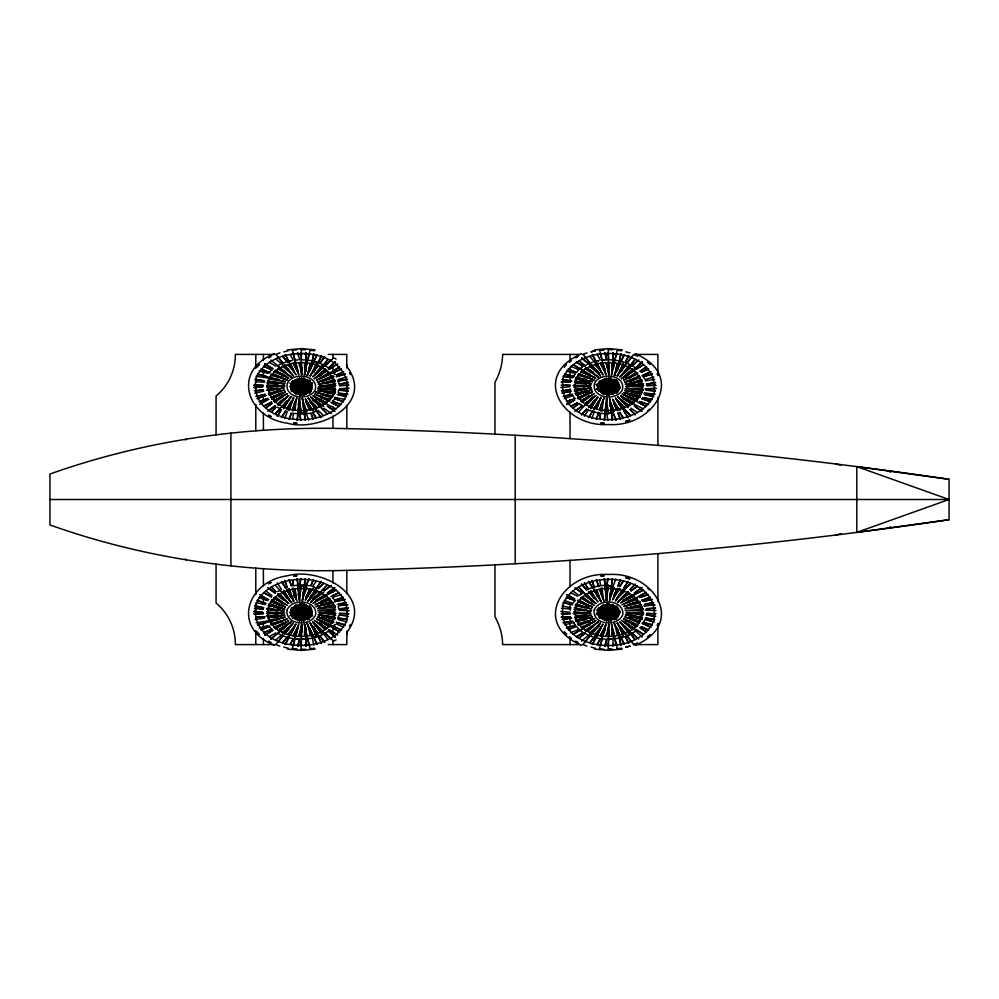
<?xml version="1.0" encoding="UTF-8"?>
<svg xmlns="http://www.w3.org/2000/svg" width="999" height="999" viewBox="0 0 999 999"><rect width="100%" height="100%" fill="white"/><g stroke="black" fill="none" stroke-linecap="round" stroke-linejoin="round"><path stroke-width="1.5" d="M346.828 631.143L346.815 644.592L328.234 644.592M338.211 606.78L338.636 608.953M608.628 609.665L608.391 612.1L620.491 612.587L608.491 611.95L607.966 609.677M301.186 636.151L301.448 624.263M301.511 621.303L301.723 612.387L303.946 611.763M301.111 646.178L301.248 640.034M301.286 639.11L304.595 639.16L301.111 639.123L301.623 624.263M301.698 621.291L301.71 612.337L303.634 621.141M301.036 649.25L301.486 640.034M301.598 635.414L301.798 626.198M304.545 636.188L304.807 624.313L304.658 636.188M305.032 619.855L305.095 616.883M305.744 646.241L306.169 627.797M305.906 646.241L306.218 632.404M608.241 646.178L608.379 640.034M608.453 636.962L608.578 624.263M608.653 621.303L608.853 612.387L612.325 612.437M608.428 639.11L611.725 639.16L608.254 639.123L608.766 624.263M608.828 621.291L608.853 612.387L610.764 621.141M611.263 649.3L608.179 649.25L608.628 640.034M608.691 636.95L608.866 629.27M611.675 636.188L612.025 625.799M612.887 646.241L613.386 630.869M346.74 367.545L346.815 354.408L328.234 354.408M301.486 609.665L301.336 612.1L311.85 612.524M290.672 388.611L301.186 386.338L301.448 383.841M608.591 383.841L608.453 386.326L597.477 387.312M311.988 613.948C312.999 602.959 293.981 601.523 290.634 610.938C289.623 621.927 308.629 623.364 311.988 613.948L301.398 612.1L302.16 609.727M292.732 418.356L293.356 413.748M293.506 410.726L294.593 401.536M295.055 409.965L296.216 399.625M297.115 420.229L297.889 412.599M298.189 409.553L298.813 403.434M298.202 411.7L299.538 398.426M299.837 395.467L300.899 386.601L304.245 395.242M297.365 420.192L299.712 398.401M300.012 395.442L300.899 386.601L298.676 386.438M599.862 418.356L600.324 413.773M600.636 410.726L601.248 404.62M600.024 418.331L600.486 413.748M600.799 410.701L601.41 404.595M602.047 411.438L603.346 399.625M603.821 393.743L604.12 390.796M604.245 420.229L605.631 406.493M604.495 420.192L606.668 398.426M606.967 395.467L607.854 386.625L610.814 393.818M605.506 411.675L606.843 398.401M607.142 395.442L608.041 386.601L605.806 386.438M290.634 384.79L301.386 386.338L302.11 383.891M571.628 381.044L562.287 379.47M298.314 595.304L300.649 578.546M298.464 595.354L300.811 578.596M299.288 598.925L300.724 588.623M299.2 600.424L301.049 587.175M303.271 592.457L305.195 578.746M301.96 603.483L300.899 612.399L304.245 603.758M302.372 600.536L305.432 578.821M298.676 612.562L300.899 612.399L302.135 603.521M302.547 600.586L304.395 587.337M605.869 592.257L607.779 578.546M605.819 593.831L607.941 578.596M606.218 600.387L607.867 588.623M606.331 600.424L608.179 587.175M609.989 595.504L610.414 592.457M610.839 589.41L612.325 578.746M609.103 603.483L608.041 612.399L610.814 605.182M609.502 600.536L612.562 578.821M609.265 603.521L608.041 612.362L605.806 612.562M609.677 600.586L611.525 587.337M300.799 615.147L301.248 612.674L290.746 610.289M607.929 615.147L608.391 612.674L609.24 615.109L600.012 616.433M311.725 387.749L301.261 386.9L300.836 389.323L301.261 386.9L311.85 386.476M338.211 392.32L338.636 390.047M607.966 389.323L608.391 386.9L620.516 386.563M302.16 389.273C301.998 383.104 298.726 393.069 301.198 386.9L311.725 389.061M304.72 387.912L301.698 386.713L303.634 377.859M304.27 374.925L307.467 360.239L310.901 360.614M303.808 377.884L301.885 386.688L301.511 377.697M304.445 374.937L309.153 353.284M305.419 371.541L306.081 368.506M308.067 359.39L310.052 350.274L314.548 350.761M310.14 363.536L307.592 375.274L310.264 363.549M310.414 368.968L313.723 353.771M310.577 368.981L313.886 353.796M612.325 386.563L608.841 386.663L610.764 377.859M611.4 374.925L614.61 360.239L618.031 360.614M608.653 377.697L608.853 386.613L610.938 377.884M611.588 374.937L616.283 353.284M613.224 368.506L614.547 362.425M615.209 359.39L617.195 350.274L621.678 350.761M614.722 375.274L617.282 363.536L614.835 375.287M617.22 370.479L620.854 353.771M617.382 370.504L621.016 353.796M608.491 611.95L620.354 610.988M294.767 638.711L298.189 639.173L294.767 638.711L298.239 625.574M299.4 621.191L301.71 612.437L304.046 612.749M293.044 645.791L298.788 624.138M299.563 621.216L301.885 612.449L304.97 613.349M292.27 648.688L297.877 628.408M301.935 624.562L298.851 636.238L302.048 624.575M297.615 646.415L299.525 639.16M300.299 636.263L302.21 629.008M297.764 646.428L299.688 639.173M300.449 636.276L302.372 629.02M600.561 644.343L605.369 625.574M606.53 621.191L608.841 612.437L611.188 612.749M605.931 624.138L601.898 638.711L605.207 639.16M606.693 621.216L609.015 612.449M599.412 648.688L602.322 638.561M603.096 635.664L605.007 628.408M605.981 636.238L609.178 624.575M604.745 646.415L606.668 639.16M607.429 636.263L608.965 630.456M604.907 646.428L606.818 639.173M607.592 636.276L608.741 631.93M338.099 618.081L338.798 615.846M609.29 609.727L608.541 612.1L618.806 615.022M284.715 418.481L287.362 411.338M288.187 408.491L290.334 402.784M289.061 410.314L293.556 397.39L289.186 410.314M289.123 419.368L291.109 413.661M292.595 409.378L295.067 402.247M289.373 419.355L291.346 413.648M292.345 410.801L296.753 398.039M298.239 393.731L300.974 386.463L298.426 393.731M292.932 409.528L296.928 398.039M591.845 418.481L594.492 411.338M595.317 408.491L597.464 402.784M600.686 397.39L596.703 408.878L600.811 397.39M602.185 393.082L603.683 388.786M596.253 419.368L598.738 412.237M599.725 409.378L602.697 400.824M596.503 419.355L598.488 413.648M599.887 409.528L603.883 398.039M605.382 393.731L608.066 386.501L603.334 394.205M600.074 409.528L604.058 398.039M605.556 393.731L608.104 386.463L601.91 393.131M303.284 593.006L308.778 578.846M303.434 593.069L308.928 578.908M302.098 600.349L306.968 587.462M306.044 597.989L308.791 590.909M311.001 585.239L313.199 579.582M304.071 603.683L300.749 612.237L297.552 611.7M305.731 599.412L309.615 589.422M311.226 585.339L313.424 579.67M305.906 599.475L309.777 589.497M610.014 594.48L615.921 578.846M609.677 598.876L614.098 587.462M609.777 598.913L614.21 587.512M613.723 596.578L616.483 589.497M618.131 585.239L620.329 579.582M604.682 611.7L607.892 612.237L610.651 605.107M612.874 599.412L616.745 589.422M617.807 586.75L620.554 579.67M613.036 599.475L616.907 589.497M310.789 391.795L301.074 386.85L299.575 389.048L301.136 386.875L311.426 390.422M333.416 400.611L334.877 398.663M606.705 389.048L608.266 386.875L618.556 390.422M301.461 386.351L289.747 383.141M598.813 382.205L608.653 386.363L609.865 384.028M300.15 615.047L301.186 612.662L301.448 615.159M607.28 615.047L608.316 612.662L598.114 608.903M303.946 387.237L301.698 386.713L305.02 379.67M307.005 375.437L313.649 361.363L316.933 362.137L313.649 361.363M307.292 379.32L301.673 386.75L305.195 379.707M307.18 375.487L317.02 354.583M309.34 371.441L317.257 354.645M310.177 376.186L316.271 363.549M313.474 372.402L321.403 355.607M313.636 372.452L316.933 365.447M318.256 362.649L321.553 355.656M612.325 379.707L608.828 386.713L612.15 379.67M614.148 375.437L620.779 361.363L623.95 362.1M614.323 375.487L624.15 354.583M616.47 371.441L619.78 364.435M621.091 361.638L624.4 354.645M617.32 376.186L623.289 363.511M612.787 386.076L614.772 381.855M617.432 376.223L623.413 363.549M621.278 371.004L623.913 365.409M625.237 362.612L628.533 355.607M621.428 371.041L624.075 365.447M625.386 362.649L628.696 355.656M291.87 638.411L288.599 637.549L295.492 624.363M297.565 620.404L301.848 612.524L297.714 620.441M285.165 644.43L288.636 637.774M295.654 624.4L288.599 637.549M285.377 644.48L288.848 637.824M290.247 635.164L294.418 627.185M293.144 635.751L298.664 625.199M293.256 635.776L298.077 626.535M290.222 644.255L293.007 638.935M294.393 636.276L297.178 630.956M290.372 644.293L293.157 638.973M294.543 636.313L297.315 630.993M602.622 624.363L595.729 637.549L599.013 638.411M604.695 620.404L608.828 612.487L612.1 613.349M592.295 644.43L602.784 624.4M604.845 620.441L608.99 612.524L601.873 618.443M592.507 644.48L600.849 628.521M605.794 625.199L600.274 635.751L605.894 625.224M597.365 644.255L600.137 638.935M601.535 636.276L605.007 629.62M597.502 644.293L600.287 638.973M601.673 636.313L605.144 629.657M302.784 609.865L301.473 612.112L311.663 615.022M619.28 613.748L608.541 612.1L609.865 609.952M350.524 624.387L349.488 626.198M644.53 620.367L643.356 622.414M657.08 625.374L658.241 623.388M347.615 631.43C374.163 594.318 318.681 566.795 287.475 575.774C246.428 581.218 231.343 628.533 274.575 645.317M277.285 416.133L281.268 409.665M282.867 407.068L286.85 400.599M277.435 416.146L281.418 409.677M283.017 407.08L287 400.611M283.529 408.579L290.647 397.028M293.806 391.883L297.877 385.477M283.641 408.591L290.759 397.04M281.431 417.545L285.414 411.064M287.013 408.479L291.795 400.699M282.467 416.271L285.652 411.089M286.538 409.602L293.656 398.039M296.029 394.193L300.936 386.501L296.191 394.205M286.713 409.615L293.818 398.064M584.415 416.133L588.561 409.677M589.997 407.068L594.143 400.611M590.671 408.579L597.777 397.028L590.784 408.591M600.948 391.883L602.522 389.323M588.561 417.545L592.544 411.064M594.143 408.479L598.925 400.699M588.798 417.557L592.782 411.089M593.668 409.602L600.786 398.039M603.159 394.193L608.054 386.551L601.76 393.094M593.843 409.615L600.961 398.064M305.956 392.345L299.013 388.811L301.074 386.85M617.832 391.92L608.116 386.975L617.919 391.795M305.881 596.828L310.964 589.148M312.525 586.513L316.046 581.48M298.614 610.002L301.973 604.919M305.332 599.85L312.887 588.436M299.55 608.791L301.236 606.243M305.432 599.912L312.987 588.486M309.902 598.001L314.985 590.322M316.683 587.762L320.916 581.368M305.831 604.57L300.786 612.175L297.777 611.263M308.341 600.761L315.896 589.348M316.883 587.887L321.116 581.493M300.012 603.558L300.899 612.399L305.981 604.645M308.491 600.849L316.059 589.435M613.723 595.466L617.956 589.073M619.655 586.513L623.039 581.393M613.861 595.541L618.094 589.148M619.792 586.588L623.176 581.48M612.462 599.85L620.117 588.486M617.045 598.001L622.115 590.322M623.813 587.762L628.046 581.368M614.547 605.669L608.104 612.225L604.907 611.263L607.929 612.175L612.961 604.57M615.484 600.761L623.039 589.348M624.025 587.887L628.259 581.493M613.111 604.645L608.079 612.262L605.232 610.864L607.929 612.175M615.634 600.849L623.189 589.435M299.538 614.86L301.061 612.612L291.421 607.554M606.68 614.86L608.254 612.637L596.303 610.039M573.401 602.509L574.812 600.424M269.181 372.677L270.991 370.542M291.683 382.205L301.523 386.363L303.321 384.228M566.533 364.535L564.21 367.27M576.323 372.677L578.121 370.542M608.653 386.363L610.988 384.503M310.102 375.599L317.607 365.671M301.835 386.825L307.455 379.383M310.264 375.661L318.182 365.159M320.005 362.749L324.563 356.73M312.949 372.477L318.419 365.247M320.242 362.837L324.787 356.818M305.657 386.675L309.403 381.718M313.037 376.71L321.591 365.597M317.694 372.714L327.697 359.478M318.756 371.578L327.859 359.528M614.422 379.32L608.853 386.938L617.707 381.206M617.232 375.599L624.737 365.671M616.483 379.77L608.766 386.8L614.597 379.383M617.407 375.661L626.61 363.199L629.657 364.36M627.135 362.749L631.693 356.73M620.092 372.477L624.637 366.446M627.372 362.837L633.741 354.408L637.724 355.919L634.865 354.832M612.674 386.625L616.533 381.718M620.179 376.71L628.721 365.597M624.825 372.714L634.84 359.478M625.886 371.578L634.989 359.528M572.514 604.532L563.349 602.547M284.69 633.354L293.182 622.939M296.004 619.467L301.661 612.524L304.695 613.773M277.697 642.132L282.517 636.213M284.44 633.853L293.319 623.001M296.141 619.53L301.81 612.587M275.774 644.492L282.717 636.288M284.64 633.928L289.46 628.009M287.625 634.565L296.204 624.188M282.705 642.607L287.525 636.7M289.46 634.328L293.306 629.595M282.842 642.657L287.662 636.75M289.585 634.377L293.444 629.657M591.82 633.354L600.312 622.939M603.134 619.467L608.803 612.524L611.45 614.16M584.827 642.132L589.647 636.213M591.895 636.475L589.934 635.664L600.449 623.001M603.284 619.53L608.94 612.587M582.904 644.492L589.847 636.288M591.77 633.928L598.526 625.649M594.755 634.565L603.334 624.188M589.847 642.607L599.487 630.781L589.972 642.657M257.08 367.27L259.465 364.448M335.077 624.5L333.229 626.56L335.002 624.575M618.306 616.533L608.666 612.137L610.514 610.077M185.502 439.972L186.251 439.16M271.553 411.788L275.761 407.23M277.872 404.957L283.142 399.275M271.691 411.813L275.911 407.267M278.022 404.995L283.291 399.3M279.52 405.082L287.874 396.203M275.312 413.661L280.594 407.979M282.692 405.706L286.913 401.161M275.537 413.711L279.757 409.165M281.219 407.555L291.683 396.466M294.618 393.094L300.974 386.463L298.489 384.69M578.683 411.788L592.532 397.028M586.65 405.082L595.004 396.203M581.393 414.797L586.663 409.115M588.773 406.843L595.104 400.025M581.618 414.847L586.888 409.165M588.998 406.893L597.627 397.552M588.511 407.592L597.789 397.577M309.702 393.256L300.911 386.938L309.815 393.144M309.353 619.23L301.648 612.025L311.288 616.408M311.7 595.179L315.934 590.871M323.339 583.341L318.057 588.723L323.464 583.441M309.702 597.427L316.059 590.971M307.767 601.023L317.432 591.196M307.854 601.098L317.52 591.271M312.312 600.149L327.123 585.077M298.102 610.864L300.836 612.112L307.28 605.556M310.502 602.285L327.31 585.214M300.836 612.112L307.417 605.669M310.639 602.385L321.378 591.47M618.831 595.179L630.481 583.341M618.955 595.279L630.594 583.441M608.453 607.579L610.601 605.394M615.971 599.937L624.65 591.271M621.553 597.989L626.848 592.607M630.032 589.385L635.314 584.003M614.422 605.556L607.979 612.112L605.656 610.501M617.644 602.285L628.383 591.358M630.207 589.522L634.44 585.214M617.769 602.385L627.434 592.557M298.976 614.622L301.124 612.637L290.871 608.978M606.118 614.622L608.079 612.687L598.676 607.492L608.079 612.687L598.001 608.978M647.489 410.976L649.338 409.253M891.42 471.178L890.084 472.265M309.503 379.845L301.636 386.8L302.784 389.135M312.65 376.748L323.676 366.708M324.575 366.096L331.418 359.865M314.51 375.574L322.502 368.294M324.775 366.221L333.691 357.779L336.114 359.116M325.199 369.168L315.272 378.209L325.299 369.218M319.056 376.411L325.899 370.179M328.184 368.107L335.027 361.863M319.205 376.498L326.049 370.254M328.321 368.181L335.177 361.938M619.792 376.748L629.707 367.719M608.915 386.875L616.633 379.845M619.942 376.835L629.857 367.794M631.705 366.096L637.412 360.901M623.925 373.489L629.632 368.294M631.917 366.221L638.761 359.977M613.586 386.238L615.796 384.228M622.402 378.209L632.33 369.168M613.686 386.288L616.995 383.279M622.514 378.259L632.429 369.218M625.049 377.46L642.17 361.863M625.187 377.535L642.307 361.938M291.745 382.105L301.673 386.313L294.867 380.494M582.367 367.132L580.082 369.031L582.305 367.195M278.684 632.142L290.16 622.352M294.742 618.443L301.748 612.637L294.867 618.506M270.879 638.948L276.81 633.878M278.808 632.217L291.421 621.453M271.041 639.048L278.172 632.966M280.544 630.943L286.476 625.886M282.442 632.704L292.769 623.9L282.53 632.754M275.674 640.059L288.836 628.983M586.962 631.156L597.29 622.352M579.195 637.936L585.139 632.866M587.087 631.231L598.551 621.453M601.997 618.506L608.878 612.637M579.37 638.036L585.302 632.966M587.674 630.943L594.805 624.862M589.572 632.704L599.987 623.938M605.719 619.055L609.153 616.108M581.618 641.071L599.425 625.886M569.318 362.362L571.353 360.676M298.102 388.136L300.974 386.775L305.981 394.355M647.402 636.788L650.287 634.515M265.684 408.067L271.79 403.434M274.226 401.586L281.556 396.029M265.821 408.116L271.928 403.484M274.363 401.635L282.904 395.142M275.287 402.297L286.376 393.993M292.382 389.323L297.265 385.614M267.757 411.301L275.075 405.744M278.733 402.959L283.616 399.263M269.168 410.439L275.274 405.819M277.672 403.971L288.661 395.629M300.874 386.363L293.544 391.92L301.011 386.413L298.751 386.113M277.809 404.021L288.798 395.691M572.827 408.067L578.921 403.434M581.368 401.586L588.686 396.029M572.951 408.116L579.058 403.484M581.493 401.635L588.823 396.079M582.417 402.297L593.506 393.993M599.512 389.323L605.719 384.727M574.887 411.301L582.205 405.744M584.652 403.883L593.194 397.402M576.311 410.439L582.405 405.819L579.982 404.158L582.504 405.881M584.802 403.971L595.791 395.629M600.674 391.92L608.141 386.413L600.824 391.983M584.939 404.021L595.941 395.691M310.577 617.794L301.586 612.175L304.245 610.751M614.422 619.68L608.803 612.25L611.488 610.701M636.538 630.182L621.366 620.354M313.773 598.026L321.316 592.619M323.826 590.809L330.095 586.301M312.625 599.038L321.416 592.719M323.926 590.921L331.456 585.501M311.076 601.473L323.713 592.519M315.821 601.086L324.613 594.78M327.123 592.969L334.653 587.562M305.956 606.655L299.013 610.189L300.986 612.025L309.815 605.856M313.474 603.034L324.887 595.029M328.534 592.232L334.802 587.724M623.426 596.228L628.446 592.619M630.956 590.809L637.237 586.301M622.265 597.24L628.546 592.719M631.056 590.921L637.337 586.413M618.219 601.473L629.595 593.418M622.951 601.086L631.743 594.78M634.253 592.969L641.795 587.562M616.945 605.856L608.104 612.225L606.705 609.952M620.604 603.034L632.03 595.029M634.402 593.131L641.945 587.724M298.489 614.31L301.011 612.587L298.239 605.269M605.619 614.31L608.141 612.587L603.334 604.795M582.504 593.119L580.069 594.805L582.355 593.169L576.311 588.561M605.656 388.499L608.154 386.813L616.945 393.144L608.041 386.938L605.232 388.136L608.104 386.775L614.547 393.331M310.439 381.094L301.586 386.825L304.245 388.249M314.235 378.646L326.873 370.454M310.577 381.206L301.636 386.8L311.288 382.592M314.36 378.746L327.01 370.554M328.571 369.53L336.251 364.56M318.519 376.298L326.186 371.328M330.032 368.843L337.712 363.873M303.896 388.648L312.749 382.904M316.458 380.382L329.195 372.265M323.963 376.91L339.323 366.97M324.088 377.01L339.448 367.058M617.569 381.094L608.716 386.825L611.488 388.299M621.366 378.646L634.015 370.454M621.503 378.746L636.538 368.818M636.975 368.706L643.381 364.56M624.363 377.135L633.329 371.328M637.162 368.843L643.568 364.697M623.588 380.382L636.326 372.265M629.82 377.734L637.499 372.764M640.059 371.116L646.453 366.97M629.944 377.834L636.338 373.688M640.172 371.203L646.578 367.058M275.562 628.396L288.561 620.504M292.47 618.131L301.673 612.687L292.57 618.219M264.81 635.039L272.715 630.244M275.349 628.646L288.661 620.579M264.947 635.152L272.852 630.357M275.474 628.758L284.69 623.164M277.772 630.232L290.784 622.327L277.834 630.282M296.054 619.23L298.651 617.657M269.193 636.763L275.861 632.854M278.409 631.168L286.388 626.46M573.264 634.24L579.845 630.244M581.393 629.183L595.704 620.504M599.6 618.131L608.716 612.599L610.988 614.497M573.401 634.353L595.804 620.579M599.7 618.219L608.803 612.687L598.888 616.895M584.902 630.232L597.976 622.389M576.323 636.763L582.904 632.767M585.539 631.168L593.443 626.385L585.626 631.256M576.411 636.85L582.991 632.854M268.669 357.929L271.041 356.531M277.66 365.809L280.232 364.298M575.799 357.929L578.171 356.531M584.665 365.884L587.362 364.298M611.45 384.84L608.753 386.438L601.873 380.557M300.936 386.738L297.777 387.737M614.422 393.444L608.104 386.775L604.907 387.737L608.079 386.738L613.111 394.355M327.497 631.78L324.937 633.204M336.114 639.884L333.691 641.221L324.775 632.779M632.067 633.204L634.64 631.78M274.575 353.683C231.343 370.467 246.428 417.782 287.475 423.226C318.681 432.205 374.163 404.682 347.615 367.57M581.705 353.683C529.795 375.786 563.461 427.684 608.441 424.513C653.421 427.684 687.1 375.786 635.177 353.683M635.177 645.317C687.1 623.214 653.421 571.316 608.441 574.487C563.461 571.316 529.795 623.214 581.705 645.317M259.578 404.42L268.793 399.338M271.453 397.902L280.894 392.944M271.778 399.026L284.016 392.432M290.821 388.773L297.627 385.114M271.865 399.076L285.464 391.758M292.257 388.087L297.702 385.164M263.499 406.306L271.491 401.998M274.151 400.574L284.815 394.83M263.674 406.406L271.666 402.098M287.337 393.643L273.738 400.961L287.462 393.706M291.421 391.446L301.124 386.363L291.546 391.508M566.595 404.358L574.587 400.05M578.583 397.902L587.912 392.882M566.708 404.42L574.7 400.112M577.372 398.676L588.024 392.944M578.908 399.026L592.594 391.758M597.951 388.773L603.483 385.889M570.629 406.306L577.297 402.722M581.293 400.574L589.285 396.266M570.804 406.406L577.459 402.822M580.869 400.961L594.467 393.643M598.551 391.446L608.254 386.363L598.114 390.097M315.809 600.349L336.201 589.984L315.884 600.461M312.887 603.134L326.823 596.166M321.253 601.485L328.047 598.039M330.769 596.653L338.923 592.507M301.024 612.187L310.789 607.205M314.86 604.957L328.833 598.039M332.242 596.141L339.036 592.682M622.939 600.349L643.331 589.984M623.026 600.461L643.418 590.097M621.415 602.422L633.903 596.078L621.465 602.509M625.661 602.872L635.177 598.039M639.26 595.966L646.053 592.507M618.556 608.578L608.266 612.125L617.919 607.205M622.002 604.957L638.661 596.49M639.372 596.141L646.178 592.682M270.904 582.554L268.381 583.803L271.091 582.504M280.182 590.322L277.56 591.67M298.077 613.948L300.936 612.499L296.191 604.795M600.824 607.017L608.141 612.587L605.207 613.948L608.104 612.537L601.76 605.906M316.695 379.957L331.855 373.064M332.655 372.852L341.121 368.993M318.706 379.433L329.995 374.3M332.817 373.014L341.283 369.155M308.891 386.413L311.651 385.164M318.456 381.943L332.317 375.749M322.402 381.368L333.691 376.236M336.513 374.95L343.569 371.74M325.324 380.194L333.791 376.336M336.613 375.05L343.668 371.84M618.306 382.467L608.666 386.863L610.514 388.923M623.826 379.957L637.612 373.688M641.208 372.202L648.264 368.993M618.418 382.592L608.603 386.888L618.718 383.841M623.938 380.082L637.724 373.801M641.358 372.365L648.413 369.155M611.888 388.299L618.781 385.164M625.599 381.943L639.447 375.749M629.532 381.368L639.41 376.873M642.232 375.587L650.699 371.74M631.056 380.831L639.522 376.985M642.345 375.699L650.811 371.84M261.164 629.832L269.53 626.286M272.003 625.137L287.537 618.681M291.683 616.795L301.586 612.724L303.321 614.772M261.263 629.969L269.63 626.423M273.813 624.65L282.18 621.103M273.751 627.21L287.862 621.316M294.892 618.344L297.702 617.145M263.586 632.692L271.953 629.145M274.737 627.971L285.901 623.239M263.649 632.779L272.015 629.233M274.812 628.059L283.179 624.512M579.133 625.137L594.592 618.581M598.813 616.795L608.728 612.724M568.294 629.832L575.362 627.01M579.208 625.237L593.256 619.28M580.894 627.21L594.992 621.316M602.022 618.344L609.053 615.359M570.716 632.692L579.158 629.233M581.88 627.971L590.309 624.512M302.135 395.479L300.899 386.638L297.552 387.3M604.682 387.3L608.054 386.688L609.265 395.479M275.774 354.508L279.945 352.784M285.826 362.088L282.942 363.274M304.695 385.227L301.81 386.413L296.004 379.533M582.904 354.508L586.95 352.847M592.869 362.125L589.934 363.336L600.449 375.999M319.48 635.801L322.527 634.64M616.483 619.23L608.766 612.2L611.85 611.088M629.657 634.64L626.61 635.801L629.545 634.69M633.516 644.68L637.724 643.081L634.865 644.168M304.72 611.088L301.673 612.25L307.292 619.68M257.168 398.589L265.796 395.404M268.669 394.355L280.17 390.109M257.255 398.663L265.884 395.492M268.756 394.43L280.269 390.184M269.093 395.367L283.654 390.072M290.846 387.337L293.743 386.276M259.203 401.548L267.832 398.364M270.717 397.302L280.781 393.594M259.353 401.66L266.533 399.013M270.579 397.502L285.177 392.245M290.871 390.022L301.124 386.363L298.976 384.378M564.298 398.589L573.014 395.492M575.799 394.355L584.527 391.246M590.721 390.01L576.223 395.367L590.796 390.072M597.976 387.337L600.874 386.276M566.346 401.548L575.112 398.476M577.709 397.502L592.207 392.157M598.001 390.022L608.204 386.388L606.68 384.14M577.809 397.59L592.307 392.245M856.83 532.367L949.05 499.5L856.83 466.633L856.83 532.367L949.05 519.705L949.05 479.295C746.665 449.463 542.407 432.592 337.874 428.434C240.247 426.635 142.045 441.258 49.95 474.05L49.95 524.95C142.045 557.742 240.247 572.365 337.874 570.566C542.407 566.408 746.665 549.537 949.05 519.705M320.791 601.46L329.583 598.576M332.455 597.439L341.246 594.555M302.51 608.928L309.865 606.405L305.494 608.016M330.444 599.313L315.746 604.37L330.482 599.4M321.391 604.782L331.606 601.261M334.515 600.262L343.269 597.24M300.986 612.025L299.575 609.952L301.074 611.987L311.426 608.578M315.771 606.917L332.005 601.485M334.59 600.449L343.344 597.439M627.921 601.46L636.663 598.451M639.585 597.439L648.326 594.43M627.971 601.585L636.725 598.576M639.635 597.577L648.388 594.555M608.179 609.44L615.534 606.905M622.877 604.37L637.612 599.4M628.533 604.782L637.275 601.76M641.645 600.262L650.399 597.24M608.204 611.987L618.493 608.441M624.375 606.418L639.073 601.348M641.733 600.449L650.474 597.439M624.437 606.555L639.135 601.485M298.763 613.199L300.911 612.449L297.665 613.099M313.823 411.775L315.871 411.151M625.724 421.366L629.944 420.067L625.586 421.441M313.723 411.838L315.734 411.226M311.576 383.841L301.473 386.888L301.486 389.335M317.357 382.105L333.241 377.335M311.663 383.978L301.473 386.888L312.15 385.252M317.445 382.23L333.416 377.422M336.326 376.548L345.017 373.938M321.94 381.081L333.541 377.597M336.438 376.723L345.142 374.113M304.233 388.698L307.118 387.837M318.619 384.278L334.565 379.583M326.461 383.029L335.252 380.532M338.062 379.533L346.84 377.035M624.487 382.105L640.384 377.335M618.806 383.978L608.691 387.013L609.865 389.048M624.575 382.23L640.559 377.422M643.456 376.548L652.147 373.938M629.083 381.081L637.774 378.471M643.581 376.723L652.272 374.113M625.749 384.278L641.708 379.583M629.245 384.328L642.382 380.532M645.192 379.533L653.983 377.035M589.073 588.623L598.413 585.876L608.441 584.939M300.899 386.638L298.751 387.063M257.455 624.812L285.402 617.17M289.747 615.859L301.498 612.749L290.634 614.21M257.517 624.949L266.321 622.539M269.268 621.728L279.545 618.918M270.517 623.738L286.638 619.392M293.956 617.382L298.351 616.183M259.178 627.921L268.032 625.599M270.929 624.7L282.717 621.578M576.398 621.478L592.494 617.07M598.351 615.459L608.591 612.649L609.865 614.972M564.585 624.812L573.463 622.539M576.336 621.59L592.544 617.17M598.389 615.559L608.628 612.749M577.647 623.738L593.768 619.392M601.086 617.382L604.02 616.583M575.124 625.511L566.308 627.921L575.162 625.599M578.059 624.7L589.81 621.478M578.096 624.8L589.847 621.578M288.286 350.711L283.766 351.91M291.87 360.589L288.599 361.451L290.709 360.889M304.97 385.651L301.698 386.513L296.141 379.47M595.416 350.711L590.909 351.91L595.279 350.749M612.1 385.651L608.828 386.513L603.134 379.533M596.79 361.176L598.901 360.614L595.729 361.451M313.649 637.637L316.933 636.863L313.649 637.637L307.005 623.563M612.15 619.33L608.828 612.287L611.076 611.763M620.779 637.637L624.075 636.863L620.779 637.637L614.148 623.563M840.933 533.816L836.026 534.977M305.02 619.33L301.698 612.287L303.808 611.788M608.828 612.287L610.938 611.788M254.782 393.169L263.836 391.208M266.77 390.447L277.31 388.149M268.818 391.071L283.791 387.749M289.71 386.326L294.23 385.377M256.106 396.328L265.097 394.28M271.091 392.919L281.568 390.547M256.219 396.453L265.197 394.418M268.281 393.693L284.777 390.06M570.904 391.121L561.913 393.169L570.966 391.208M575.399 390.109L584.378 388.074M575.461 390.197L584.452 388.149M574.462 391.408L590.871 387.687M574.512 391.471L590.921 387.749M563.249 396.328L572.227 394.28M575.224 393.606L585.701 391.221M563.349 396.453L572.514 394.468M575.324 393.731L591.833 389.972M596.303 388.961L608.391 386.326L609.24 383.891L600.012 382.567M575.499 393.793L591.908 390.06M596.378 389.048L608.316 386.338L607.28 383.953M320.904 604.407L331.468 602.235M334.49 601.61L345.067 599.437M320.929 604.545L331.493 602.372M334.515 601.748L345.092 599.575M301.698 609.465L304.695 608.841M307.704 608.229L310.714 607.604M326.785 606.493L334.328 604.944M337.35 604.32L346.416 602.459M311.725 611.113L301.261 612.1L300.187 609.777L301.161 611.962L311.7 609.79M317.719 608.553L334.378 605.144M338.898 604.208L346.453 602.659M311.725 609.939L301.161 611.962M317.744 608.703L334.29 605.294M629.545 604.095L640.122 601.922M643.131 601.298L652.197 599.437M629.57 604.233L640.147 602.06M643.156 601.435L652.222 599.575M610.327 609.153L616.346 607.916M623.875 606.368L640.421 602.959M629.382 607.429L641.47 604.944M644.492 604.32L653.546 602.459M618.831 609.79L608.304 611.962M624.875 608.703L641.508 605.144M644.53 604.52L653.583 602.659M604.682 613.086L608.054 612.449L605.556 605.269M298.751 612.887L300.911 612.449L294.78 605.869M604.795 613.099L608.054 612.449M605.881 387.063L608.054 386.688L605.669 386.788M318.194 384.091L335.14 381.393M338.211 380.881L347.402 379.345M321.441 383.891L335.227 381.581M338.299 381.069L347.49 379.533M303.684 389.023L311.326 387.749M318.918 386.376L335.751 383.666M326.948 386.089L334.603 384.802M339.198 384.041L348.389 382.505M326.998 386.213L334.665 384.94M339.26 384.165L348.451 382.629M619.218 385.114L608.541 386.9L609.29 389.273M625.324 384.091L642.12 381.281M608.591 387.038L619.28 385.252M625.386 384.228L642.357 381.581M645.342 380.881L654.62 379.533M626.048 386.376L642.844 383.566M626.086 386.476L642.881 383.666M634.078 386.089L643.269 384.553L634.128 386.213M646.328 384.041L655.531 382.505M646.39 384.165L655.581 382.629M267.57 617.507L284.478 615.084L267.495 617.757M255.157 619.53L264.398 618.056M290.647 614.31L301.411 612.774L302.11 615.109M268.281 619.954L285.19 617.457M292.882 616.433L297.49 615.771M256.119 622.752L279.258 619.343M562.275 619.38L571.528 618.056M574.612 617.619L591.62 615.084M596.241 614.535L608.528 612.662L608.591 615.159M562.287 619.53L571.628 617.956M574.637 617.757L586.975 615.996M575.412 619.88L592.32 617.457L575.424 619.954M563.249 622.652L572.502 621.328M575.586 620.891L586.388 619.343L575.599 620.991M563.261 622.752L572.514 621.428M292.27 350.312L297.003 349.675M298.239 373.426L294.767 360.289L298.189 359.827M304.046 386.251L301.71 386.563L299.4 377.809M600.936 350.1L603.983 349.687M599.412 350.312L604.133 349.675M603.284 379.47L609.015 386.551L611.188 386.251M305.032 611.987L301.723 612.387M309.815 648.763L314.548 648.239M611.4 624.075L614.785 638.736M617.919 638.398L614.61 638.761M616.945 648.763L621.678 648.239M310.901 638.386L307.467 638.761L304.27 624.075M608.841 612.337L612.275 611.962M277.922 385.102L267.345 386.151L277.959 385.189M283.728 385.564L266.658 387.262L283.753 385.626M254.308 390.784L263.374 389.885M267.907 389.423L270.929 389.123M273.963 388.823L278.496 388.374M255.881 390.771L263.436 390.022M267.07 389.635L284.178 388.037M290.347 387.312L301.248 386.326L300.799 383.853M560.864 387.512L569.979 386.7M574.475 386.151L586.613 385.04M573.788 387.262L590.884 385.626M570.504 389.885L561.438 390.784L570.579 390.022M575.049 389.423L585.626 388.374M574.2 389.635L591.321 388.037M287.475 349.887L301.311 348.589L315.147 349.887M594.605 349.887L608.441 348.589L622.277 349.887M311.338 413.124L301.311 414.061L291.283 413.124M291.283 585.876L301.311 584.939L311.338 585.876M315.147 649.113L301.311 650.411L287.475 649.113M622.277 649.113L608.441 650.411L594.605 649.113M297.877 613.523L293.806 607.117M326.436 606.555L334.028 605.943M347.677 604.857L338.574 605.581L347.677 604.982M326.436 606.693L335.539 605.956M306.818 609.203L311.301 608.841M335.214 606.917L318.768 608.241L335.214 607.017M328.559 609.577L334.615 609.09M339.173 608.716L348.276 607.991M317.707 610.776L335.652 609.19M339.173 608.915L348.276 608.191M633.578 606.555L641.158 605.943M644.193 605.706L654.807 604.857M633.566 606.693L641.158 606.081M644.193 605.844L654.807 604.982M613.948 609.203L616.932 608.953M642.357 606.917L625.911 608.241L642.345 607.017M635.689 609.577L643.269 608.965M646.303 608.716L655.406 607.991M626.336 610.651L643.269 609.165M646.303 608.915L655.406 608.191M293.781 575.948L297.053 575.749L293.968 575.973M600.911 575.948L603.945 575.711M297.44 612.637L300.899 612.362L298.676 612.25L300.736 612.312L299.837 603.533M604.57 612.637L608.041 612.362L607.142 603.558M601.111 575.973L604.183 575.749M319.368 386.176L335.889 385.502M301.361 387.05L311.888 386.625M319.393 386.326L334.89 385.676M339.46 385.502L348.614 385.127M328.833 386.126L334.927 385.876M339.498 385.689L348.651 385.327M319.505 388.511L334.528 387.912M305.994 389.16L310.502 388.973M319.518 388.611L334.553 387.999M327.447 389.223L335.077 388.911L327.485 389.348M339.648 388.723L348.801 388.349M339.672 388.861L348.826 388.486M626.498 386.176L643.543 385.614M646.59 385.502L655.744 385.127M635.963 386.126L643.581 385.814M646.64 385.689L655.781 385.327M614.635 389.098L617.644 388.973M625.137 388.574L643.181 387.937M636.113 389.16L642.207 388.911L636.138 389.285M645.254 388.786L655.931 388.349M645.292 388.923L655.956 388.486M297.665 385.901L300.911 386.551M254.008 613.761L263.162 613.561M266.708 613.511L284.777 613.024M290.771 612.999L301.323 612.674L290.347 611.688M253.983 613.898L263.137 613.711M267.72 613.611L278.409 613.386M266.858 615.821L284.915 615.446L266.845 615.896M255.732 617.07L264.885 616.87M267.932 616.808L278.621 616.583M255.707 617.17L264.872 616.97M267.919 616.907L278.609 616.683M561.138 613.761L570.304 613.561M573.351 613.498L590.409 613.049M596.403 613.036L608.453 612.674L597.527 611.588M562.637 613.873L570.279 613.711M573.326 613.648L585.539 613.386M561.338 617.107L570.491 616.907M587.287 616.558L575.074 616.808L587.262 616.645M561.313 617.195L570.479 617.007M301.036 349.75L305.682 349.687M304.595 359.84L301.111 359.877L301.623 374.737M305.195 386.563L301.723 386.613M305.682 649.313L301.286 649.25M612.812 649.313L608.416 649.25M274.413 354.408L235.352 354.408C235.552 370.254 228.334 385.901 216.071 395.954L216.071 434.84M291.621 354.408L294.555 354.408M297.277 354.408L301.923 354.408M304.87 354.408L309.665 354.408M580.419 354.408L502.647 354.408C502.485 364.16 499.675 373.801 494.967 382.317L494.967 434.115M596.528 354.408L599.462 354.408M605.132 354.408L608.316 354.408M612.887 354.408L617.619 354.408M636.126 354.408L657.916 354.408L657.916 374.725M49.95 499.5L949.05 499.5M274.413 644.592L235.352 644.592C235.552 628.746 228.334 613.099 216.071 603.046L216.071 564.16M291.621 644.592L294.555 644.592M297.277 644.592L301.923 644.592M304.87 644.592L309.665 644.592M580.419 644.592L502.647 644.592C502.485 634.84 499.675 625.199 494.967 616.683L494.967 564.885M596.528 644.592L599.462 644.592M605.132 644.592L608.316 644.592M612.887 644.592L617.619 644.592M636.126 644.592L657.916 644.592L657.916 624.275M612.812 349.687L608.179 349.75L608.628 358.966M611.725 359.84L608.254 359.877L608.766 374.737M305.195 612.437L301.898 612.387L303.808 621.116M561.313 381.805L570.479 381.993M587.262 382.355L575.049 382.093L587.287 382.442M561.338 381.893L570.491 382.093M562.637 385.127L570.279 385.289M573.326 385.352L585.539 385.614M561.138 385.239L570.304 385.439M573.351 385.502L590.409 385.951M596.403 385.964L608.453 386.326L596.228 384.578M255.707 381.83L264.885 382.13M267.919 382.093L278.621 382.417M266.845 383.104L284.915 383.554M253.983 385.102L263.137 385.289M267.72 385.389L278.409 385.614M254.008 385.239L263.162 385.439M284.752 385.876L266.708 385.489L284.777 385.976M290.771 386.001L301.311 386.226M290.796 386.101L301.323 386.326L300.15 383.953M636.113 609.84L642.232 609.952M645.254 610.214L655.956 610.514M614.635 609.902L617.644 610.027M625.137 610.426L643.181 611.063M635.963 612.874L643.581 613.186M646.64 613.311L655.781 613.673M626.523 612.674L643.543 613.386M646.59 613.498L655.744 613.873M626.498 612.824L643.031 613.498M327.485 609.652L335.102 609.952L327.447 609.777M339.672 610.139L348.826 610.514M339.648 610.277L348.801 610.651M305.994 609.84L310.502 610.027M319.518 610.389L334.553 611.001M319.505 610.489L334.528 611.088M311.888 612.375L301.361 611.95L312.15 613.748M319.393 612.674L334.927 613.124M339.498 613.311L348.651 613.673M319.368 612.824L335.889 613.498M339.46 613.498L348.614 613.873M605.669 612.212L607.867 612.312L606.967 603.533M601.111 423.027L604.183 423.251M293.968 423.027L297.053 423.251L293.781 423.052M604.57 386.363L607.854 386.625L609.103 395.517M297.44 386.363L300.724 386.625L301.96 395.517M600.911 423.052L603.945 423.289M620.354 387.862L608.391 386.9L608.628 389.335M626.336 388.349L642.782 389.66M608.403 387.05L620.354 388.012M626.336 388.486L643.269 389.835M646.303 390.085L655.406 390.809M635.689 389.423L643.269 390.035M646.303 390.284L655.406 391.009M642.345 391.983L625.898 390.659L642.357 392.083M613.948 389.797L616.932 390.047M633.566 392.307L641.158 392.919M644.193 393.156L654.807 394.018M633.578 392.445L641.158 393.057M644.193 393.294L654.807 394.143M317.707 388.224L335.652 389.66M301.261 387.05L311.725 387.887M317.707 388.374L335.652 389.81M339.173 390.085L348.276 390.809M328.559 389.423L334.615 389.91M339.173 390.284L348.276 391.009M335.214 391.983L318.768 390.659L335.214 392.083M306.818 389.797L311.301 390.159M326.436 392.307L335.539 393.044M347.677 394.018L338.574 393.281L347.677 394.143M326.436 392.445L334.028 393.057M608.441 414.061L598.413 413.124L589.073 410.377M574.25 609.265L591.321 610.963M561.438 608.216L570.579 608.978M574.2 609.365L591.271 611.063M597.477 611.688L608.341 612.774M573.788 611.738L590.884 613.374M560.864 611.488L569.979 612.3M574.475 612.849L586.613 613.96M255.881 608.229L263.436 608.978M267.07 609.365L284.178 610.963M254.308 608.216L263.374 609.115M267.907 609.577L270.929 609.877M273.963 610.177L278.496 610.626M266.658 611.738L283.753 613.374M277.959 613.811L267.382 612.749L277.922 613.898M608.841 386.663L612.275 387.038M305.032 387.013L301.885 386.688L301.698 377.709M599.637 648.713L604.133 649.325M293.793 648.9L297.003 649.325L292.507 648.713M856.83 466.633L949.05 479.295M563.261 376.248L572.514 377.572M575.599 378.009L586.401 379.558L575.586 378.109M563.249 376.348L572.502 377.672M575.424 379.046L592.332 381.468L575.412 379.121M574.637 381.243L586.975 383.004M562.275 379.62L571.528 380.944M574.612 381.381L591.633 383.803L574.712 381.493M596.241 384.465L608.541 386.226L598.351 383.541M256.119 376.248L279.258 379.657M268.281 379.046L285.19 381.543M292.882 382.567L297.49 383.229M255.157 379.47L264.41 380.794L255.132 379.62M267.495 381.243L284.49 383.803L267.482 381.381M290.647 384.69L301.411 386.226M634.128 612.787L643.331 614.323L634.078 612.911M646.39 614.835L655.581 616.371M646.328 614.959L655.531 616.495M626.048 612.624L642.881 615.334M630.107 615.359L642.357 617.419M645.429 617.931L654.62 619.467M625.324 614.909L642.282 617.607M645.342 618.119L654.532 619.655M326.948 612.911L334.665 614.06M339.198 614.959L348.451 616.371M303.684 609.977L311.326 611.251M318.918 612.624L335.751 615.334M321.441 615.109L335.227 617.419M338.299 617.931L347.49 619.467M318.256 614.772L335.14 617.607M338.211 618.119L347.402 619.655M318.194 614.909L334.99 617.719M605.881 611.937L607.892 612.237M298.751 611.937L300.911 612.312M604.795 385.901L608.054 386.551L605.207 385.052L608.104 386.463L604.682 385.914M618.856 389.061L608.329 386.9L618.831 389.21M624.875 390.297L641.508 393.856M644.53 394.48L653.583 396.341M624.85 390.447L641.47 394.056M644.492 394.68L653.546 396.541M625.399 392.844L640.446 395.941L623.875 392.632M610.327 389.847L616.346 391.084M629.57 394.767L640.147 396.94M643.156 397.565L652.222 399.425M629.545 394.905L640.122 397.078M643.131 397.702L652.197 399.563M317.744 390.297L334.29 393.706M301.161 387.038L311.7 389.21M317.719 390.447L334.378 393.856M338.898 394.792L346.453 396.341M326.785 392.507L334.328 394.056M337.35 394.68L346.416 396.541M301.698 389.535L304.695 390.159M307.704 390.771L310.714 391.396M316.758 392.532L333.291 396.041M320.929 394.455L331.468 396.765M334.515 397.252L345.067 399.563M836.026 464.023L840.933 465.184M277.56 407.33L280.182 408.678M575.324 605.269L591.908 608.94M563.249 602.672L572.227 604.72M575.224 605.394L585.701 607.779M574.462 607.592L590.921 611.251M561.913 605.831L570.966 607.792M575.399 608.891L584.452 610.851M268.356 605.207L284.777 608.94M256.106 602.672L265.197 604.582M268.281 605.307L284.703 609.028M290.672 610.389L301.111 612.749M268.818 607.929L283.791 611.251M289.71 612.674L294.23 613.623M254.857 605.744L263.836 607.792L254.782 605.831M266.833 608.466L277.31 610.851M266.77 608.553L277.247 610.926M608.828 386.713L611.076 387.237M591.121 647.14L595.416 648.289M283.766 647.09L288.286 648.289M625.711 351.848L629.845 352.809M566.308 371.079L575.162 373.401M578.059 374.3L589.847 377.422M577.647 375.262L593.768 379.608M601.086 381.618L604.02 382.417M564.647 374.051L573.463 376.461M576.398 377.272L585.214 379.682M564.585 374.188L573.401 376.611M576.336 377.41L592.544 381.83M259.178 371.079L268.032 373.401M270.929 374.3L282.717 377.422M270.517 375.262L286.638 379.608M293.956 381.618L298.351 382.817M257.517 374.051L266.321 376.461M269.268 377.272L279.545 380.082M257.455 374.188L285.402 381.83M630.781 614.984L642.382 618.468M645.279 619.343L653.983 621.965M629.245 614.672L642.295 618.593M645.192 619.467L653.895 622.077M641.708 619.417L625.811 614.635L641.645 619.505M629.083 617.919L637.774 620.529M643.581 622.277L652.272 624.887M624.487 616.895L640.559 621.578M643.456 622.452L652.147 625.062M326.461 615.971L335.252 618.468M338.062 619.467L346.84 621.965M304.233 610.302L307.118 611.163M318.681 614.635L334.565 619.417M318.619 614.722L334.503 619.505M321.94 617.919L333.541 621.403M336.438 622.277L345.142 624.887M317.357 616.895L333.416 621.578M336.326 622.452L345.017 625.062M625.586 577.559L629.944 578.933L625.724 577.634M313.723 587.162L315.734 587.774M313.823 587.225L315.871 587.849M298.763 385.801L300.761 386.488L298.077 385.052M624.437 392.445L639.135 397.515M608.204 387.013L618.493 390.559M624.375 392.582L639.073 397.652M641.733 398.551L650.474 401.561M628.533 394.218L637.275 397.24M641.645 398.738L650.399 401.76M622.914 394.53L637.612 399.6M608.179 389.56L615.534 392.095M622.877 394.63L637.574 399.687M627.971 397.415L636.725 400.424M639.635 401.423L648.388 404.445M627.921 397.54L636.663 400.549M639.585 401.561L648.326 404.57M315.834 391.945L332.005 397.515L315.771 392.083M301.074 387.013L311.363 390.559M334.59 398.551L343.344 401.561M321.391 394.218L331.606 397.739M334.515 398.738L343.269 401.76M302.51 390.072L309.902 392.507M315.746 394.63L330.482 399.6M320.841 397.415L329.583 400.424M332.505 401.423L341.246 404.445M320.791 397.54L329.533 400.549M332.455 401.561L341.196 404.57M577.809 601.41L592.307 606.755M566.483 597.34L575.112 600.524M577.709 601.498L592.207 606.843M566.346 597.452L574.974 600.636M579.283 602.222L589.348 605.931M576.223 603.633L590.796 608.928M597.976 611.663L600.874 612.724M564.298 600.411L573.014 603.508M575.799 604.645L584.527 607.754M259.353 597.34L266.533 599.987M270.579 601.498L285.177 606.755M259.203 597.452L267.832 600.636M270.717 601.698L280.781 605.406M290.846 611.663L293.743 612.724M257.255 600.337L265.884 603.508M268.756 604.57L280.269 608.816M257.168 600.411L265.796 603.596M268.669 604.645L280.17 608.891M608.965 386.825L611.85 387.912M322.527 364.36L319.48 363.199M592.869 636.875L590.084 635.726M586.95 646.153L583.104 644.567M282.942 635.726L285.826 636.912M279.82 646.153L275.961 644.567M570.716 366.308L579.158 369.767M581.88 371.029L590.309 374.488M580.931 371.728L594.992 377.684M602.022 380.656L609.053 383.641M580.894 371.79L594.942 377.747M568.394 369.031L575.362 371.99M579.208 373.763L593.256 379.72M598.888 382.105L608.803 386.313L599.6 380.869M568.294 369.168L575.262 372.127M579.133 373.863L594.592 380.419M263.649 366.221L272.015 369.767M274.812 370.941L283.179 374.488M263.586 366.308L271.953 369.855M274.737 371.029L285.901 375.761M273.751 371.79L287.862 377.684M294.892 380.656L297.702 381.855M261.263 369.031L269.63 372.577M273.813 374.35L282.18 377.897M261.164 369.168L269.53 372.714M287.537 380.319L272.065 373.763L287.462 380.419M631.056 618.169L639.522 622.015M642.345 623.301L650.811 627.16M629.532 617.632L639.41 622.127M642.232 623.413L650.699 627.26M611.888 610.701L618.781 613.836M625.599 617.057L639.447 623.251M628.658 620.854L637.125 624.7M641.358 626.635L648.413 629.845M608.778 612.025L618.418 616.408M623.938 618.918L637.724 625.199M641.208 626.798L648.264 630.007M623.826 619.043L637.612 625.312M322.402 617.632L333.791 622.664M336.513 624.05L343.668 627.16M308.891 612.587L311.651 613.836M318.531 616.97L332.317 623.251M318.456 617.057L332.242 623.326M318.706 619.567L329.995 624.7M332.817 625.986L341.283 629.845M316.808 618.918L330.582 625.199M332.655 626.148L341.121 630.007M301.523 612.137L311.176 616.533M316.695 619.043L331.855 625.936M271.091 416.496L268.381 415.197L270.904 416.446M635.963 400.961L622.09 393.906L638.661 402.51M639.372 402.859L646.178 406.318M625.661 396.128L635.177 400.961M639.26 403.034L646.053 406.493M621.465 396.491L633.965 402.834L621.415 396.578M622.939 398.651L643.418 408.903M314.947 393.906L328.833 400.961M332.242 402.859L339.036 406.318M300.986 386.975L310.701 391.92M314.86 394.043L328.746 401.099M330.769 402.347L338.923 406.493M326.823 402.834L312.949 395.779L326.773 402.922M315.809 398.651L336.276 408.903M580.993 597.964L593.231 604.557M570.629 592.694L577.459 596.178M580.869 598.039L594.467 605.357M578.908 599.974L592.594 607.242M597.951 610.227L603.483 613.111M566.708 594.58L574.7 598.888M577.372 600.324L588.024 606.056M566.595 594.642L574.587 598.95M578.583 601.098L587.912 606.118M263.674 592.594L271.666 596.903M273.738 598.039L287.462 605.294M263.499 592.694L271.491 597.002M274.151 598.426L284.815 604.17M271.865 599.924L285.464 607.242M292.257 610.913L297.702 613.836M271.778 599.974L284.016 606.568M290.821 610.227L297.627 613.886M259.578 594.58L268.793 599.662M271.453 601.098L280.894 606.056M631.917 365.709L634.64 367.22M324.937 365.796L327.497 367.22M584.79 633.191L587.362 634.702M578.171 642.469L575.799 641.071M280.232 634.702L277.66 633.191M271.041 642.469L268.669 641.071M576.411 362.15L582.991 366.146M585.626 367.744L593.531 372.54L585.539 367.832M576.323 362.237L582.904 366.233M584.902 368.768L597.976 376.611M573.401 364.647L590.509 375.037M573.264 364.76L579.845 368.756M580.182 368.943L595.804 378.421M269.193 362.237L275.861 366.146M278.409 367.832L286.388 372.54M277.772 368.768L290.846 376.611M296.054 379.77L298.651 381.343M264.947 363.848L272.852 368.643M275.474 370.242L288.661 378.421M292.57 380.781L301.623 386.438L294.742 380.557M264.81 363.961L272.715 368.756M275.349 370.354L288.561 378.496M292.47 380.869L301.573 386.401M629.944 621.166L636.338 625.312M640.172 627.797L646.578 631.942M629.82 621.266L637.499 626.236M640.059 627.884L646.453 632.03M623.688 618.543L636.326 626.735M623.588 618.618L636.238 626.798M624.363 621.865L633.329 627.672M637.162 630.157L643.568 634.303M608.716 612.175L617.707 617.794M636.975 630.294L643.381 634.44M324.088 621.99L339.448 631.942M323.963 622.09L339.323 632.03M303.896 610.352L312.749 616.096M316.546 618.543L329.195 626.735M316.458 618.618L329.108 626.798M318.519 622.702L326.186 627.672M330.032 630.157L337.712 635.127M314.235 620.354L327.01 628.446M328.571 629.47L336.251 634.44M605.619 384.69L608.004 386.363M620.716 395.841L632.03 403.971M620.604 395.966L631.917 404.096M634.402 405.869L641.945 411.276M622.951 397.914L631.743 404.22M634.253 406.031L641.795 411.438M618.219 397.527L629.595 405.582M622.265 401.76L628.546 406.281M630.956 408.191L637.337 412.587M313.586 395.841L324.887 403.971M313.474 395.966L324.775 404.096M328.534 406.768L334.802 411.276M315.821 397.914L324.613 404.22M327.123 406.031L334.653 411.438M311.151 397.452L323.713 406.481M311.076 397.527L322.39 405.656M312.625 399.962L321.416 406.281M323.826 408.191L331.456 413.499M650.287 364.485L647.402 362.212M584.939 594.979L595.941 603.309M584.802 595.029L595.791 603.371M600.674 607.08L608.004 612.637M574.887 587.699L582.205 593.256M584.652 595.117L593.194 601.598M582.417 596.703L593.506 605.007M599.512 609.677L605.719 614.273M572.827 590.933L579.058 595.516M581.368 597.414L588.823 602.921M277.809 594.979L288.798 603.309M301.011 612.587L293.681 607.017L300.874 612.637M269.168 588.561L275.274 593.181M277.672 595.029L288.661 603.371M267.757 587.699L275.075 593.256M278.733 596.041L283.616 599.737M275.287 596.703L286.376 605.007M292.382 609.677L297.265 613.386M265.684 590.933L271.928 595.516M274.226 597.414L282.904 603.858M582.367 631.868L580.082 629.969L582.305 631.805M573.326 396.428L574.812 398.576M569.318 636.638L571.353 638.324M890.084 526.735L891.42 527.822M581.73 357.854L598.351 372.04M581.618 357.929L599.425 373.114M589.572 366.296L599.987 375.062M605.719 379.945L609.153 382.892M579.37 360.964L585.302 366.034M587.087 367.769L598.551 377.547M601.997 380.494L608.878 386.363M579.195 361.064L585.139 366.133M586.962 367.844L597.29 376.648M275.674 358.941L288.836 370.017M282.442 366.296L292.844 375.062M270.879 360.052L278.172 366.034M278.808 366.783L291.421 377.547M278.684 366.858L290.16 376.648M625.049 621.54L642.307 637.062M613.586 612.762L616.995 615.721M622.402 620.791L632.429 629.782M623.925 625.511L629.632 630.706M631.917 632.779L638.761 639.023M608.915 612.125L616.633 619.155M619.942 622.165L629.857 631.206M631.705 632.904L637.412 638.099M619.792 622.252L629.707 631.281M319.205 622.502L326.049 628.746M328.321 630.819L335.177 637.062M319.056 622.589L325.899 628.821M328.184 630.893L335.027 637.137M315.272 620.791L325.299 629.782M314.51 623.426L322.502 630.706M301.785 612.125L309.503 619.155M312.812 622.165L322.727 631.206M324.575 632.904L331.418 639.135M312.65 622.252L323.676 632.292M647.489 588.024L649.338 589.747M606.118 384.378L608.079 386.313M617.769 396.615L627.434 406.443M617.644 396.715L628.383 407.642M630.207 409.478L634.44 413.786M621.553 401.011L626.848 406.393M630.032 409.615L635.314 414.997M616.058 399.001L624.65 407.729M608.453 391.421L610.601 393.606M615.971 399.063L624.562 407.804M618.955 403.721L630.594 415.559M618.831 403.821L630.481 415.659M300.836 386.888L307.417 393.331M310.502 396.715L327.31 413.786M312.312 398.851L327.123 413.923M307.767 397.977L317.52 407.729M309.702 401.573L316.059 408.029M318.057 410.277L323.464 415.559M581.618 584.153L586.888 589.835M588.511 591.408L597.789 601.423M581.393 584.203L586.663 589.885M588.773 592.157L595.104 598.975M586.65 593.918L595.004 602.797M578.833 587.187L592.532 601.972M578.683 587.212L589.223 598.588M281.368 591.408L291.683 602.534M275.312 585.339L280.594 591.021M281.219 591.445L291.533 602.559M294.618 605.906L300.811 612.574L296.029 604.807M271.691 587.187L275.911 591.733M278.022 594.005L283.291 599.7M271.553 587.212L275.761 591.77M277.872 594.043L283.142 599.725M185.502 559.028L186.251 559.84M335.002 374.425L333.229 372.44L335.077 374.5M578.121 628.458L576.323 626.323M564.922 632.554L566.608 634.552L564.21 631.73M269.255 626.423L270.991 628.458M257.08 631.73L259.403 634.465M589.847 356.393L599.612 368.169M594.755 364.435L603.334 374.812M583.104 354.433L589.847 362.712M591.77 365.072L598.526 373.351M584.827 356.868L589.647 362.787M591.82 365.646L600.312 376.061M282.842 356.343L287.662 362.25M289.585 364.623L293.444 369.343M282.705 356.393L287.525 362.3M289.46 364.672L293.306 369.405M287.625 364.435L296.204 374.812M275.961 354.433L282.717 362.712M284.64 365.072L289.46 370.991M277.697 356.868L282.517 362.787M284.44 365.147L293.319 375.999M284.69 365.646L293.182 376.061M625.886 627.422L634.989 639.472M624.825 626.286L634.84 639.522M612.674 612.375L616.533 617.282M620.179 622.29L628.721 633.403M620.092 626.523L624.637 632.554M627.372 636.163L633.741 644.592M608.965 612.175L614.597 619.617M617.407 623.339L626.773 635.739M627.135 636.251L631.693 642.27M617.232 623.401L624.737 633.329M317.694 626.286L327.859 639.472M305.657 612.325L309.403 617.282M313.149 622.24L321.591 633.403L313.037 622.29M312.949 626.523L318.419 633.753M320.242 636.163L324.787 642.182M307.455 619.617L301.835 612.175L305.195 619.293M310.264 623.339L318.182 633.841M320.005 636.251L324.563 642.27M310.102 623.401L317.607 633.329M334.877 600.337L333.416 598.389M299.538 384.14L301.024 386.276M643.356 376.586L644.53 378.633M349.488 372.802L350.524 374.613M615.634 398.151L623.189 409.565M607.929 386.825L612.961 394.43M615.484 398.239L623.039 409.652M624.025 411.113L628.259 417.507M617.045 400.999L622.115 408.678M623.813 411.238L628.046 417.632M612.462 399.15L620.117 410.514M613.861 403.459L618.094 409.852M619.792 412.412L623.176 417.52M613.723 403.534L617.956 409.927M619.655 412.487L623.039 417.607M308.491 398.151L316.059 409.565M316.883 411.113L321.116 417.507M305.831 394.43L300.786 386.825L304.071 395.317M308.341 398.239L315.896 409.652M309.902 400.999L314.985 408.678M316.683 411.238L320.916 417.632M299.55 390.209L301.236 392.757M305.432 399.088L312.987 410.514M298.614 388.998L301.973 394.081M305.332 399.15L312.887 410.564M305.881 402.172L310.964 409.852M312.662 412.412L316.046 417.52M307.442 404.807L310.826 409.927M312.525 412.487L315.909 417.607M593.843 589.385L600.961 600.936M588.798 581.443L592.782 587.912M593.668 589.398L600.786 600.961M603.159 604.807L608.066 612.499L604.894 613.536L607.904 612.512L605.382 605.269M588.561 581.455L592.544 587.936M594.143 590.521L598.925 598.301M590.671 590.421L597.889 601.96M600.948 607.117L602.522 609.677M584.577 582.854L588.561 589.323M590.147 591.92L594.143 598.389M584.415 582.867L588.399 589.335M589.997 591.932L593.98 598.401M286.713 589.385L293.818 600.936M282.467 582.729L285.652 587.912M286.538 589.398L293.656 600.961M281.431 581.455L285.414 587.936M287.013 590.521L291.795 598.301M283.641 590.409L290.759 601.96M283.529 590.421L290.647 601.972M277.285 582.867L281.418 589.323M282.867 591.932L287 598.389M657.08 373.626L658.241 375.612M597.365 354.745L600.287 360.027M601.535 362.724L605.144 369.343M605.894 373.776L600.387 363.224L605.794 373.801M592.507 354.52L602.784 374.6M604.845 378.559L608.99 386.476L604.695 378.596M592.295 354.57L602.622 374.637M290.222 354.745L293.157 360.027M294.393 362.724L297.315 368.007M293.256 363.224L298.077 372.465M293.144 363.249L298.664 373.801M285.377 354.52L288.848 361.176M290.247 363.836L294.418 371.815M285.165 354.57L295.654 374.6M297.565 378.596L301.848 386.476L299.563 377.784M621.428 627.959L624.075 633.553M625.386 636.351L628.696 643.344M621.278 627.996L623.913 633.591M625.237 636.388L628.533 643.393M612.787 612.924L614.772 617.145M617.432 622.777L623.413 635.451M617.32 622.814L623.289 635.489M616.47 627.559L619.78 634.565M621.091 637.362L624.4 644.355M609.003 612.25L612.325 619.293M614.323 623.513L624.15 644.417M313.636 626.548L316.933 633.553M318.256 636.351L321.553 643.344M313.474 626.598L321.403 643.393M310.302 622.777L316.271 635.451M310.177 622.814L316.159 635.489M309.34 627.559L317.257 644.355M307.18 623.513L317.02 644.417M613.036 399.525L616.907 409.503M617.807 412.25L620.554 419.33M607.892 386.763L610.651 393.893M612.874 399.588L616.745 409.578M613.723 402.422L616.483 409.503M618.131 413.761L620.329 419.418M609.777 400.087L614.21 411.488M609.677 400.124L614.098 411.538M610.014 404.52L616.071 420.092M609.865 404.583L615.921 420.154M305.906 399.525L309.777 409.503M305.731 399.588L309.615 409.578M311.226 413.661L313.424 419.33M306.044 401.011L308.791 408.091M311.001 413.761L313.199 419.418M302.098 398.651L306.968 411.538M303.434 405.931L308.778 420.154M600.074 589.472L604.058 600.961M596.503 579.645L598.488 585.352M599.887 589.472L603.883 600.961M596.253 579.632L598.738 586.763M599.725 589.622L602.697 598.176M600.811 601.61L596.815 590.122L600.686 601.61M602.185 605.918L603.683 610.214M592.007 580.531L594.492 587.662M595.479 590.509L597.464 596.216M591.845 580.519L594.33 587.662M595.317 590.509L597.302 596.216M289.373 579.645L291.346 585.352M292.345 588.199L296.928 600.961M289.123 579.632L291.109 585.339M292.595 589.622L295.067 596.753M289.186 588.686L293.669 601.61L289.061 588.686M284.877 580.531L287.362 587.662M288.349 590.509L290.334 596.216M284.715 580.519L287.2 587.662M288.187 590.509L290.172 596.216M338.099 380.919L338.798 383.154M604.907 352.572L606.818 359.827M607.592 362.724L608.741 367.07M604.745 352.585L606.668 359.84M607.429 362.737L608.965 368.544M606.093 362.749L609.178 374.425M605.981 362.762L609.065 374.438M599.637 350.287L602.322 360.439M603.096 363.336L605.007 370.592M600.561 354.657L605.931 374.862M606.53 377.809L609.015 386.551M297.615 352.585L299.688 359.827M300.299 362.737L302.372 369.98M298.851 362.762L302.048 374.425M292.507 350.287L297.877 370.592M293.044 353.209L298.788 374.862M617.382 628.496L621.016 645.204M617.22 628.521L620.854 645.229M614.722 623.726L617.394 635.451M613.224 630.494L614.547 636.575M615.209 639.61L617.195 648.726M609.028 612.312L610.938 621.116M611.588 624.063L616.283 645.716M310.414 630.032L313.886 645.204M307.592 623.726L310.264 635.451M305.419 627.459L306.081 630.494M308.067 639.61L310.052 648.726M304.445 624.063L309.153 645.716M607.929 383.853L608.341 386.226M609.677 398.414L612.562 420.179M609.502 398.464L611.363 411.713M609.989 403.496L610.414 406.543M610.839 409.59L612.325 420.254M606.331 398.576L608.179 411.825M605.819 405.169L607.779 420.454M302.547 398.414L304.395 411.663M302.372 398.464L305.432 420.179M303.271 406.543L305.195 420.254M299.2 398.576L301.049 411.825M299.288 400.075L300.724 410.377M298.464 403.646L300.811 420.404M298.314 403.696L300.649 420.454M604.495 578.808L606.843 600.599M605.332 587.3L606.668 600.574M604.245 578.771L605.631 592.507M602.047 587.562L603.346 599.375M603.821 605.257L604.12 608.204M599.862 580.644L600.486 585.252M600.636 588.274L601.41 594.405M298.376 587.325L299.712 600.599M297.365 578.808L299.538 600.574M297.115 578.771L297.889 586.401M298.189 589.447L298.813 595.566M295.18 589.048L296.216 599.375M295.055 589.035L296.104 599.363M292.894 580.669L293.356 585.252M293.669 588.299L294.593 597.464M292.732 580.644L293.194 585.227M293.506 588.274L294.43 597.439M346.74 631.455L346.828 634.265M613.049 352.759L613.386 368.132M612.887 352.759L613.224 368.132M611.675 362.812L612.025 373.201M608.691 362.05L608.866 369.73M608.241 352.822L608.379 358.966M608.828 377.709L609.028 386.613M608.316 362.849L608.578 374.737M305.906 352.759L306.218 366.596M305.744 352.759L306.169 371.203M304.658 362.812L304.932 374.687L304.545 362.812M305.032 379.145L305.095 382.118M301.286 349.75L301.486 358.966M301.598 363.586L301.798 372.802M301.111 352.822L301.248 358.966M301.186 362.849L301.448 374.737M657.916 397.59L657.916 445.392M657.916 553.608L657.916 601.41M570.042 354.408L570.042 360.651M570.042 368.444L570.042 382.492M570.042 388.736L570.042 396.541M570.042 399.662L570.042 402.784M570.042 412.137L570.042 438.673M570.042 560.327L570.042 586.863M570.042 596.216L570.042 599.338M570.042 602.459L570.042 610.264M570.042 616.508L570.042 630.556M570.042 638.349L570.042 644.592M515.197 435.264L515.197 563.736M346.828 364.735L346.828 367.857M346.828 381.893L346.828 391.246M346.828 405.282L346.828 428.671M346.828 570.329L346.828 593.718M346.828 607.754L346.828 617.107M332.954 354.408L332.954 357.492M332.954 363.661L332.954 371.366M332.954 391.408L332.954 394.493M332.954 400.661L332.954 403.746M332.954 406.83L332.954 411.451M332.954 416.084L332.954 428.409M332.954 570.591L332.954 582.917M332.954 587.549L332.954 592.17M332.954 595.254L332.954 598.339M332.954 604.507L332.954 607.592M332.954 627.634L332.954 635.339M332.954 641.508L332.954 644.592M263.411 354.408L263.411 360.589M263.411 369.88L263.411 377.622M263.411 394.642L263.411 402.372M263.411 413.211L263.411 430.232M263.411 568.768L263.411 585.789M263.411 596.628L263.411 604.358M263.411 621.378L263.411 629.12M263.411 638.411L263.411 644.592M255.781 354.408L255.781 368.444M255.781 379.37L255.781 382.492M255.781 385.614L255.781 393.419M255.781 404.333L255.781 430.856M255.781 568.144L255.781 594.667M255.781 605.581L255.781 613.386M255.781 616.508L255.781 619.63M255.781 630.556L255.781 644.592M230.919 433.154L230.919 565.846M301.261 611.95L300.836 609.777L301.261 611.95M286.938 610.414C285.564 625.212 311.176 627.16 315.684 614.472C317.058 599.675 291.446 597.727 286.938 610.414M594.068 610.414C592.707 625.212 618.306 627.16 622.827 614.472C624.188 599.675 598.576 597.727 594.068 610.414M597.764 610.938C596.753 621.927 615.771 623.364 619.118 613.948C620.129 602.959 601.123 601.523 597.764 610.938M256.144 377.959C246.703 426.286 330.382 433.354 346.478 395.154C355.906 346.828 272.228 339.747 256.144 377.959M268.581 380.332C261.738 415.347 322.377 420.467 334.041 392.782C340.871 357.767 280.244 352.635 268.581 380.332M256.144 603.846C246.703 652.172 330.382 659.253 346.478 621.041C355.906 572.714 272.228 565.646 256.144 603.846M268.581 606.218C261.738 641.233 322.377 646.365 334.041 618.668C340.871 583.653 280.244 578.533 268.581 606.218M563.274 377.959C553.846 426.286 637.524 433.354 653.621 395.154C663.049 346.828 579.37 339.747 563.274 377.959M575.711 380.332C568.881 415.347 629.52 420.467 641.183 392.782C648.014 357.767 587.375 352.635 575.711 380.332M563.274 603.846C553.846 652.172 637.524 659.253 653.621 621.041C663.049 572.714 579.37 565.646 563.274 603.846M575.711 606.218C568.881 641.233 629.52 646.365 641.183 618.668C648.014 583.653 587.375 578.533 575.711 606.218M287.425 383.204C283.441 398.176 309.353 401.723 315.185 389.897C319.18 374.937 293.269 371.391 287.425 383.204M291.009 384.066C288.037 395.179 307.28 397.814 311.613 389.036C314.585 377.934 295.342 375.287 291.009 384.066M594.567 383.204C590.571 398.176 616.483 401.723 622.327 389.897C626.311 374.937 600.399 371.391 594.567 383.204M598.139 384.066C595.179 395.179 614.41 397.814 618.756 389.036C621.715 377.934 602.472 375.287 598.139 384.066M573.513 376.611L574.75 374.4L573.513 376.611M301.248 413.286L304.608 413.136L301.248 413.286M608.391 413.286L611.738 413.136L608.391 413.286M625.711 647.152L630.007 646.141L625.711 647.152M333.291 602.959L316.733 606.368L333.304 603.059M605.207 359.84L601.898 360.289L605.207 359.84M262.799 386.601L253.734 387.512L262.849 386.7M590.546 615.471L575.499 615.796L590.534 615.546M590.534 383.454L575.486 383.141L590.546 383.529M611.563 585.826L608.266 585.676L611.563 585.826M304.433 585.826L301.136 585.676L304.433 585.826M262.849 612.3L253.783 611.4L262.799 612.399M283.654 608.928L269.156 603.583L283.591 608.99M287.874 602.797L279.62 593.893L287.762 602.822M574.75 624.6L573.513 622.389L574.75 624.6"/></g></svg>
